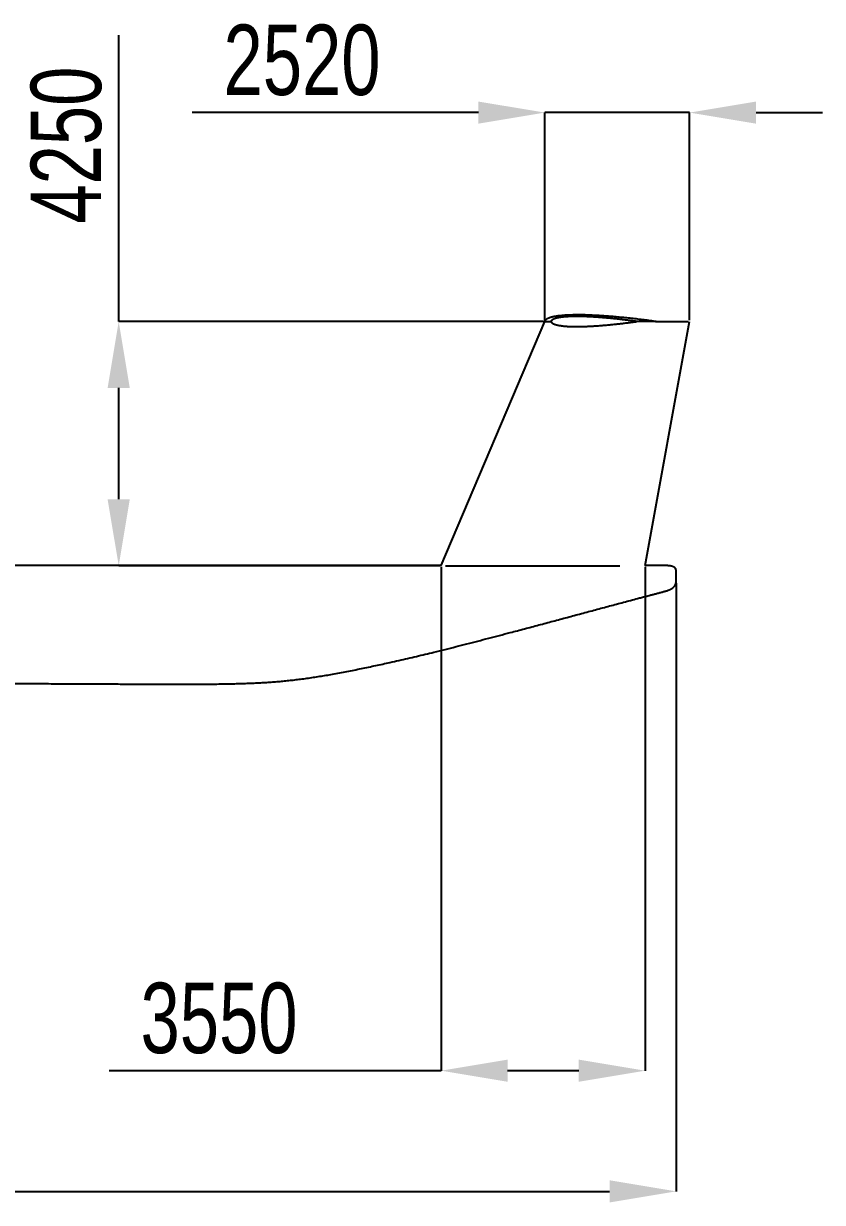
# Model space of a CAD drawing. Header units: millimetres. Extents: x 26 to 221, y 89 to 273.
# Drawn here: x 180.9 to 220.7, y 88.5 to 147.2 of the extents above; entities that cross this region are included whole.
import ezdxf

# ---------------------------------------------------------------- set-up
doc = ezdxf.new("R2010")
doc.units = ezdxf.units.MM
doc.header["$PDSIZE"] = -1
doc.styles.add('SLDTEXTSTYLE0', font='TXT', dxfattribs={"width": 0.75})
doc.dimstyles.new('SLDDIMSTYLE0', dxfattribs={"dimtxt": 3.5, "dimasz": 3.302, "dimexe": 0, "dimexo": 0.0625, "dimgap": 0.875, "dimtad": 1, "dimlfac": 350, "dimrnd": 1e-09, "dimzin": 12, "dimdsep": 46, "dimtxsty": 'SLDTEXTSTYLE0', "dimsah": 1, "dimcen": 0.09, "dimadec": 0, "dimazin": 3, "dimtfac": 1, "dimtmove": 0, "dimatfit": 0, "dimfxl": 1, "dimfrac": 2, "dimtolj": 1, "dimtzin": 12, "dimarcsym": 0})
doc.dimstyles.new('SLDDIMSTYLE1', dxfattribs={"dimtxt": 3.5, "dimasz": 3.302, "dimexe": 0, "dimexo": 0.0625, "dimgap": 0.875, "dimtad": 1, "dimlfac": 350, "dimrnd": 1e-09, "dimzin": 12, "dimdsep": 46, "dimtxsty": 'SLDTEXTSTYLE0', "dimsah": 1, "dimcen": 0.09, "dimadec": 0, "dimazin": 3, "dimtfac": 1, "dimtofl": 0, "dimtmove": 0, "dimatfit": 3, "dimfxl": 1, "dimfrac": 2, "dimtolj": 1, "dimtzin": 12, "dimarcsym": 0})

# ---------------------------------------------------------------- blocks, each defined once
blk = doc.blocks.new('_D_12')
at = {"color": 0, "linetype": 'Continuous', "lineweight": -2, "transparency": 16777216}
for p, q in [((185.663, 132.338), (185.663, 146.577)), ((206.791, 132.338), (185.663, 132.338)), ((185.663, 123.497), (185.663, 129.036)), ((201.635, 120.195), (185.663, 120.195))]:
    blk.add_line(p, q, dxfattribs=at)
at = {"color": 0, "linetype": 'Continuous', "transparency": 16777216}
for points in [[(185.112, 129.036), (186.213, 129.036), (185.663, 132.338)], [(185.112, 123.497), (186.213, 123.497), (185.663, 120.195)]]:
    blk.add_solid(points, dxfattribs=at)
at = {"layer": 'Defpoints', "color": 0, "linetype": 'Continuous', "transparency": 16777216}
for p in [(185.663, 132.338), (206.853, 132.338), (201.698, 120.195)]:
    blk.add_point(p, dxfattribs=at)
at = {"color": 0, "linetype": 'Continuous', "lineweight": 18, "transparency": 16777216, "insert": (181.288, 141.108), "char_height": 3.5, "attachment_point": 2, "rotation": 90, "style": 'SLDTEXTSTYLE0'}
blk.add_mtext('\\A1;4250', dxfattribs=at)
blk = doc.blocks.new('_D_13')
at = {"color": 0, "linetype": 'Continuous', "lineweight": -2, "transparency": 16777216}
for p, q in [((201.698, 120.132), (201.698, 95.083)), ((211.841, 120.132), (211.841, 95.083)), ((201.698, 95.083), (185.185, 95.083)), ((208.539, 95.083), (205, 95.083))]:
    blk.add_line(p, q, dxfattribs=at)
at = {"color": 0, "linetype": 'Continuous', "transparency": 16777216}
for points in [[(205, 95.634), (205, 94.533), (201.698, 95.083)], [(208.539, 95.634), (208.539, 94.533), (211.841, 95.083)]]:
    blk.add_solid(points, dxfattribs=at)
at = {"layer": 'Defpoints', "color": 0, "linetype": 'Continuous', "transparency": 16777216}
for p in [(201.698, 120.195), (211.841, 120.195), (211.841, 95.083)]:
    blk.add_point(p, dxfattribs=at)
at = {"color": 0, "linetype": 'Continuous', "lineweight": 18, "transparency": 16777216, "insert": (190.653, 99.458), "char_height": 3.5, "attachment_point": 2, "style": 'SLDTEXTSTYLE0'}
blk.add_mtext('\\A1;3550', dxfattribs=at)
blk = doc.blocks.new('_D_14')
at = {"color": 0, "linetype": 'Continuous', "lineweight": -2, "transparency": 16777216}
for p, q in [((203.551, 142.726), (189.312, 142.726)), ((206.853, 132.4), (206.853, 142.726)), ((214.053, 142.726), (206.853, 142.726)), ((214.053, 132.4), (214.053, 142.726)), ((217.355, 142.726), (220.657, 142.726))]:
    blk.add_line(p, q, dxfattribs=at)
at = {"color": 0, "linetype": 'Continuous', "transparency": 16777216}
for points in [[(203.551, 143.276), (203.551, 142.176), (206.853, 142.726)], [(217.355, 143.276), (217.355, 142.176), (214.053, 142.726)]]:
    blk.add_solid(points, dxfattribs=at)
at = {"layer": 'Defpoints', "color": 0, "linetype": 'Continuous', "transparency": 16777216}
for p in [(214.053, 142.726), (206.853, 132.338), (214.053, 132.338)]:
    blk.add_point(p, dxfattribs=at)
at = {"color": 0, "linetype": 'Continuous', "lineweight": 18, "transparency": 16777216, "insert": (194.78, 147.101), "char_height": 3.5, "attachment_point": 2, "style": 'SLDTEXTSTYLE0'}
blk.add_mtext('\\A1;2520', dxfattribs=at)
blk = doc.blocks.new('_D_15')
at = {"color": 0, "linetype": 'Continuous', "lineweight": -2, "transparency": 16777216}
for p, q in [((213.379, 119.324), (213.379, 89.083)), ((136.236, 115.513), (136.236, 89.083)), ((139.538, 89.083), (210.077, 89.083))]:
    blk.add_line(p, q, dxfattribs=at)
at = {"color": 0, "linetype": 'Continuous', "transparency": 16777216}
for points in [[(139.538, 89.634), (139.538, 88.533), (136.236, 89.083)], [(210.077, 89.634), (210.077, 88.533), (213.379, 89.083)]]:
    blk.add_solid(points, dxfattribs=at)
at = {"layer": 'Defpoints', "color": 0, "linetype": 'Continuous', "transparency": 16777216}
for p in [(213.379, 119.386), (136.236, 115.575), (213.379, 89.083)]:
    blk.add_point(p, dxfattribs=at)
at = {"color": 0, "linetype": 'Continuous', "lineweight": 18, "transparency": 16777216, "insert": (155.502, 93.458), "char_height": 3.5, "attachment_point": 2, "style": 'SLDTEXTSTYLE0'}
blk.add_mtext('\\A1;27000', dxfattribs=at)

msp = doc.modelspace()

# ---------------------------------------------------------------- linework, layer by layer
at = {"color": 7, "linetype": 'Continuous', "lineweight": 25}
for p, q in [((201.704093, 120.209515), (206.853163, 132.337572)), ((206.853163, 132.337572), (207.171234, 132.337572)), ((211.430377, 132.337572), (211.39251, 132.342891)), ((211.39251, 132.332253), (211.430377, 132.337572)), ((212.384591, 132.337572), (211.430377, 132.337572)), ((211.843364, 120.209515), (214.053163, 132.337572)), ((212.384591, 132.337572), (212.335413, 132.34448)), ((201.704093, 120.209515), (176.799673, 120.209515)), ((213.378877, 119.670825), (213.378877, 119.955587)), ((213.378877, 119.386063), (213.378877, 119.670825))]:
    msp.add_line(p, q, dxfattribs=at)
for points, knots in [([(212.335413, 132.34448), (212.23204, 132.358693), (212.025295, 132.387119), (211.714714, 132.426271), (211.403863, 132.463188), (211.092735, 132.497705), (210.783214, 132.529729), (210.475312, 132.559211), (210.169037, 132.586026), (209.862529, 132.610046), (209.599935, 132.627852), (209.381364, 132.640528), (209.206897, 132.649276), (209.03236, 132.656493), (208.857761, 132.662013), (208.683111, 132.665604), (208.508428, 132.667008), (208.333742, 132.665934), (208.1785, 132.662427), (208.042732, 132.657201), (207.926435, 132.651056), (207.81025, 132.643047), (207.694231, 132.6329), (207.578455, 132.62027), (207.478417, 132.606804), (207.394086, 132.593307), (207.325339, 132.580784), (207.256926, 132.566537), (207.188977, 132.550215), (207.130092, 132.533701), (207.080236, 132.517535), (207.039224, 132.5025), (206.998974, 132.485525), (206.966364, 132.469294), (206.941212, 132.45462), (206.922965, 132.442611), (206.905564, 132.429397), (206.891154, 132.416351), (206.879682, 132.403812), (206.870867, 132.392205), (206.864009, 132.380726), (206.85903, 132.369645), (206.855701, 132.359234), (206.853568, 132.348489), (206.853298, 132.341211), (206.853163, 132.337572)], [0, 0, 0, 0, 0.0560011023, 0.1120022312, 0.1680033801, 0.2240045386, 0.2800056952, 0.335006819, 0.3900079122, 0.445008958, 0.5000099244, 0.5312605714, 0.5625112, 0.5937618082, 0.6250123879, 0.6562629271, 0.6875134137, 0.7187638309, 0.750014136, 0.7708477921, 0.7916814052, 0.8125149605, 0.8333484325, 0.8541817747, 0.8750149036, 0.8875149825, 0.9000149884, 0.9125148756, 0.9250145641, 0.9375138706, 0.9453261543, 0.9531382406, 0.9609499477, 0.9687607927, 0.9726667247, 0.9765724674, 0.9804778431, 0.9843825284, 0.9869861078, 0.9895893042, 0.9921915796, 0.9941443593, 0.9960960693, 0.9980480581, 1, 1, 1, 1]), ([(211.39251, 132.342891), (211.389811, 132.343269), (211.383476, 132.344158), (211.373941, 132.34549), (211.364397, 132.346821), (211.355682, 132.348033), (211.346965, 132.34924), (211.337359, 132.350567), (211.325921, 132.352142), (211.31343, 132.353859), (211.300469, 132.355635), (211.287864, 132.357355), (211.248781, 132.362666), (211.19538, 132.369809), (211.128027, 132.378642), (211.072934, 132.385751), (211.003695, 132.394549), (210.919724, 132.405002), (210.821528, 132.416895), (210.726726, 132.428077), (210.635613, 132.438544), (210.547786, 132.448396), (210.459826, 132.458014), (210.371598, 132.467419), (210.283651, 132.476544), (210.181003, 132.486916), (210.063941, 132.498319), (209.931925, 132.510592), (209.798098, 132.522418), (209.668701, 132.533189), (209.544836, 132.542864), (209.459296, 132.54911), (209.405856, 132.55284), (209.383591, 132.554371), (209.361437, 132.55587), (209.339395, 132.557337), (209.317465, 132.558774), (209.295647, 132.560178), (209.27394, 132.561552), (209.219925, 132.564908), (209.13469, 132.569887), (209.01931, 132.575844), (208.926305, 132.579976), (208.854807, 132.582746), (208.803941, 132.584528), (208.75342, 132.586105), (208.701799, 132.58751), (208.640557, 132.588909), (208.570364, 132.590106), (208.491771, 132.590867), (208.413245, 132.591004), (208.334313, 132.590459), (208.255613, 132.589183), (208.182681, 132.587245), (208.116025, 132.584813), (208.055631, 132.582046), (207.995687, 132.5787), (207.935553, 132.574692), (207.879561, 132.570291), (207.828238, 132.565649), (207.781326, 132.560881), (207.734564, 132.555562), (207.687687, 132.5496), (207.643971, 132.543391), (207.603625, 132.537048), (207.56634, 132.530632), (207.529313, 132.523649), (207.498135, 132.517185), (207.473083, 132.511579), (207.453927, 132.507058), (207.434728, 132.502275), (207.41554, 132.497213), (207.396668, 132.491927), (207.375379, 132.485593), (207.352036, 132.478094), (207.326531, 132.469057), (207.301829, 132.459337), (207.27746, 132.448543), (207.256561, 132.43792), (207.239144, 132.427768), (207.225084, 132.418523), (207.211704, 132.408374), (207.200004, 132.397806), (207.190193, 132.386928), (207.182304, 132.375886), (207.176169, 132.363871), (207.172023, 132.350973), (207.171497, 132.342043), (207.171234, 132.337572)], [0, 0, 0, 0, 0.001899479, 0.004459014, 0.006710441, 0.008616559, 0.010591682, 0.012844665, 0.015375508, 0.018639597, 0.021633065, 0.024493375, 0.027507341, 0.049124629, 0.062046524, 0.074855449, 0.08784364, 0.11069551, 0.133835699, 0.156787952, 0.177232239, 0.197760592, 0.218388743, 0.23890731, 0.259605227, 0.280018549, 0.310818477, 0.341585287, 0.372432234, 0.404461625, 0.432088812, 0.459030819, 0.464242553, 0.469427883, 0.474586816, 0.479719357, 0.484825512, 0.489905288, 0.49495869, 0.499985725, 0.52762704, 0.554469483, 0.580514363, 0.592516467, 0.604341794, 0.615990513, 0.627747617, 0.640335516, 0.658688674, 0.676679951, 0.695117707, 0.713422583, 0.731697547, 0.749978815, 0.764274433, 0.778188179, 0.792117885, 0.806120604, 0.82019463, 0.831264503, 0.842039492, 0.853060279, 0.864067677, 0.874975992, 0.88383589, 0.89253384, 0.901345044, 0.910098262, 0.914726054, 0.91923837, 0.923816472, 0.928517007, 0.933069835, 0.937476068, 0.943998211, 0.950156793, 0.956333455, 0.9624963, 0.968727587, 0.972663226, 0.976542195, 0.980449593, 0.984357885, 0.987512371, 0.990644877, 0.993786197, 0.996888652, 1, 1, 1, 1]), ([(207.171234, 132.337572), (207.171499, 132.333086), (207.172027, 132.32414), (207.176184, 132.311239), (207.182323, 132.299226), (207.190208, 132.288202), (207.200015, 132.277327), (207.211705, 132.266769), (207.225093, 132.256614), (207.239154, 132.24737), (207.255256, 132.237984), (207.273392, 132.228631), (207.293777, 132.219286), (207.314222, 132.21085), (207.335043, 132.203018), (207.356232, 132.195689), (207.384793, 132.186579), (207.420874, 132.176293), (207.464374, 132.165417), (207.508251, 132.155719), (207.552312, 132.147038), (207.596465, 132.139243), (207.651404, 132.130536), (207.716916, 132.121574), (207.792931, 132.112879), (207.869282, 132.105621), (207.946029, 132.099629), (208.022597, 132.094799), (208.099586, 132.090967), (208.173287, 132.08819), (208.244214, 132.086248), (208.31154, 132.085008), (208.378904, 132.084322), (208.446218, 132.084148), (208.508393, 132.08443), (208.56575, 132.08503), (208.618672, 132.085846), (208.672053, 132.086924), (208.724356, 132.088221), (208.786889, 132.090034), (208.860476, 132.092552), (208.947055, 132.096048), (209.04556, 132.100605), (209.120531, 132.104562), (209.171305, 132.10744), (209.187384, 132.108366), (209.203527, 132.10931), (209.219731, 132.110272), (209.235998, 132.111252), (209.282562, 132.114099), (209.360296, 132.119105), (209.470061, 132.126758), (209.582519, 132.135166), (209.697057, 132.144283), (209.811575, 132.153918), (209.922903, 132.163768), (210.030695, 132.173712), (210.136024, 132.183812), (210.241574, 132.194298), (210.347134, 132.205145), (210.452946, 132.21637), (210.558504, 132.22792), (210.663823, 132.239797), (210.769105, 132.252017), (210.874309, 132.264595), (210.970297, 132.276401), (211.056761, 132.287312), (211.133895, 132.297248), (211.193786, 132.305139), (211.236435, 132.310838), (211.26183, 132.314256), (211.286941, 132.31766), (211.30897, 132.320671), (211.327987, 132.323286), (211.343314, 132.325398), (211.355905, 132.327141), (211.366078, 132.328557), (211.375172, 132.329826), (211.384125, 132.331077), (211.390018, 132.331904), (211.39251, 132.332253)], [0, 0, 0, 0, 0.003121136, 0.006225129, 0.009358889, 0.01249786, 0.015642076, 0.019550373, 0.023457775, 0.027344459, 0.03127239, 0.036443961, 0.041560427, 0.046898916, 0.051856324, 0.057063777, 0.06252468, 0.072750247, 0.083208292, 0.093774201, 0.104068303, 0.114507733, 0.125023735, 0.142837623, 0.160591065, 0.178349895, 0.19629247, 0.214245223, 0.231824016, 0.250020219, 0.265650761, 0.281279767, 0.296954422, 0.312607059, 0.32819876, 0.340290929, 0.352588176, 0.365090792, 0.377505983, 0.389054896, 0.408695457, 0.428827188, 0.449450819, 0.477428326, 0.481155686, 0.484897792, 0.488654648, 0.492426254, 0.496212616, 0.500013736, 0.524942139, 0.550506547, 0.57670764, 0.603546051, 0.630593124, 0.656810758, 0.681446581, 0.706044711, 0.73056371, 0.755378458, 0.780009215, 0.804730376, 0.82939309, 0.853883713, 0.878606137, 0.903244782, 0.921292875, 0.93935076, 0.95745271, 0.963398716, 0.969342391, 0.975312619, 0.981061756, 0.984839512, 0.988692795, 0.991845888, 0.993699365, 0.995852111, 0.998245954, 1, 1, 1, 1]), ([(212.358, 132.337572), (212.37216, 132.337572), (212.436134, 132.337572), (212.549228, 132.337572), (212.697807, 132.337572), (212.845865, 132.337572), (212.994523, 132.337572), (213.142862, 132.337572), (213.274335, 132.337572), (213.388964, 132.337572), (213.486753, 132.337572), (213.584739, 132.337572), (213.661261, 132.337572), (213.716725, 132.337572), (213.751083, 132.337572), (213.785405, 132.337572), (213.819295, 132.337572), (213.848343, 132.337572), (213.873242, 132.337572), (213.893628, 132.337572), (213.912875, 132.337572), (213.928364, 132.337572), (213.941365, 132.337572), (213.953418, 132.337572), (213.966271, 132.337572), (213.978379, 132.337572), (213.985911, 132.337572), (213.98915, 132.337572)], [0, 0, 0, 0, 0.025992359, 0.117429659, 0.207682597, 0.298896299, 0.389464877, 0.480910078, 0.571629513, 0.631270703, 0.691803857, 0.751584704, 0.811637436, 0.83270125, 0.853726159, 0.874916911, 0.895921919, 0.916157979, 0.928434628, 0.941799588, 0.953722075, 0.96390065, 0.970342104, 0.977682981, 0.986115742, 0.994031067, 1, 1, 1, 1]), ([(201.919386, 120.194715), (201.926664, 120.194715), (201.94979, 120.194715), (201.989982, 120.194715), (202.039369, 120.194715), (202.089239, 120.194715), (202.139711, 120.194715), (202.199157, 120.194715), (202.267729, 120.194715), (202.344639, 120.194715), (202.422533, 120.194715), (202.500317, 120.194715), (202.579404, 120.194715), (202.657786, 120.194715), (202.7372, 120.194715), (202.819114, 120.194715), (202.904971, 120.194715), (202.993634, 120.194715), (203.082617, 120.194715), (203.170917, 120.194715), (203.259525, 120.194715), (203.349106, 120.194715), (203.438814, 120.194715), (203.529673, 120.194715), (203.621644, 120.194715), (203.715721, 120.194715), (203.809617, 120.194715), (203.903289, 120.194715), (203.997514, 120.194715), (204.094249, 120.194715), (204.193031, 120.194715), (204.293371, 120.194715), (204.393459, 120.194715), (204.493435, 120.194715), (204.593699, 120.194715), (204.693816, 120.194715), (204.793151, 120.194715), (204.90022, 120.194715), (205.016611, 120.194715), (205.143405, 120.194715), (205.271713, 120.194715), (205.399427, 120.194715), (205.559606, 120.194715), (205.751906, 120.194715), (205.977299, 120.194715), (206.20249, 120.194715), (206.427843, 120.194715), (206.620813, 120.194715), (206.781607, 120.194715), (206.909632, 120.194715), (207.038146, 120.194715), (207.166054, 120.194715), (207.294011, 120.194715), (207.422249, 120.194715), (207.547015, 120.194715), (207.668255, 120.194715), (207.785707, 120.194715), (207.903044, 120.194715), (208.020367, 120.194715), (208.137874, 120.194715), (208.28645, 120.194715), (208.465606, 120.194715), (208.675121, 120.194715), (208.883981, 120.194715), (209.093657, 120.194715), (209.302941, 120.194715), (209.503173, 120.194715), (209.692224, 120.194715), (209.871741, 120.194715), (210.050491, 120.194715), (210.229649, 120.194715), (210.40495, 120.194715), (210.520783, 120.194715), (210.576929, 120.194715)], [0, 0, 0, 0, 0.0028305424, 0.0089946538, 0.0151415647, 0.0212318078, 0.0273174164, 0.0335138488, 0.0426996122, 0.051885312, 0.0608735198, 0.0702566874, 0.0792808236, 0.0886279581, 0.0976821644, 0.1069991559, 0.117159739, 0.1275316839, 0.1377736212, 0.1480027014, 0.1581020699, 0.1684208771, 0.1789598931, 0.1890803973, 0.1997771532, 0.2106828284, 0.2215145821, 0.2321365126, 0.2429540197, 0.2539675016, 0.26544637, 0.2769626807, 0.2885071309, 0.2998955324, 0.3113703988, 0.3230123859, 0.3343491453, 0.3455548152, 0.3598589867, 0.3744052772, 0.3891940371, 0.404022682, 0.4183693641, 0.4443405118, 0.4702393847, 0.496001086, 0.521924787, 0.5479022149, 0.56252396, 0.5773689076, 0.5920549313, 0.6068534587, 0.6214965655, 0.6362077877, 0.6511105762, 0.6645632292, 0.678064437, 0.6916658681, 0.7050851374, 0.7185878155, 0.7322594298, 0.7564198306, 0.7805016245, 0.8046852215, 0.8286390108, 0.8530239998, 0.8770919023, 0.8979343181, 0.9184677082, 0.9392516712, 0.9598445206, 0.9805361215, 1, 1, 1, 1]), ([(213.378877, 119.955587), (213.378784, 119.960914), (213.378613, 119.970643), (213.377326, 119.983884), (213.375724, 119.994545), (213.373962, 120.00332), (213.371171, 120.014705), (213.366479, 120.029185), (213.358672, 120.046466), (213.348914, 120.062816), (213.337166, 120.078219), (213.323397, 120.09267), (213.307577, 120.106166), (213.28973, 120.118677), (213.270002, 120.130135), (213.248588, 120.140517), (213.222403, 120.151179), (213.190948, 120.161578), (213.1539, 120.171279), (213.114489, 120.179461), (213.072914, 120.186291), (213.029365, 120.191923), (212.984028, 120.196502), (212.930925, 120.20064), (212.869864, 120.204036), (212.800751, 120.206553), (212.729737, 120.208138), (212.646557, 120.209156), (212.551468, 120.209538), (212.445324, 120.209508), (212.339383, 120.209516), (212.234245, 120.209514), (212.087497, 120.209515), (211.95728, 120.209515), (211.861879, 120.209515), (211.843364, 120.209515)], [0, 0, 0, 0, 0.009661873, 0.017645088, 0.024112728, 0.029212765, 0.033875325, 0.045374885, 0.056767852, 0.068204252, 0.079841578, 0.091837903, 0.10434543, 0.117505547, 0.131323069, 0.145689133, 0.160644262, 0.182582999, 0.20573671, 0.230084227, 0.255577885, 0.282152651, 0.309732511, 0.338234918, 0.378773514, 0.420667364, 0.463692414, 0.507631448, 0.571577344, 0.636195403, 0.700190367, 0.763768497, 0.826929792, 0.966411176, 1, 1, 1, 1]), ([(178.347448, 114.347763), (178.533469, 114.3469), (178.909551, 114.345156), (179.458824, 114.342558), (179.994284, 114.339996), (180.510905, 114.337501), (181.02457, 114.335001), (181.535279, 114.332502), (182.043033, 114.330008), (182.547831, 114.327524), (183.049674, 114.325055), (183.548561, 114.322605), (184.044492, 114.320178), (184.537468, 114.317778), (185.027488, 114.315409), (185.505358, 114.313118), (185.971187, 114.310909), (186.425084, 114.308779), (186.876353, 114.306698), (187.324996, 114.304837), (187.77994, 114.303321), (188.241076, 114.302339), (188.708296, 114.3021), (189.172561, 114.302793), (189.633871, 114.30457), (190.092225, 114.307605), (190.515391, 114.311662), (190.903745, 114.316909), (191.257666, 114.323345), (191.609767, 114.331778), (191.960046, 114.342574), (192.308505, 114.356085), (192.638749, 114.371866), (192.951029, 114.389708), (193.245713, 114.409309), (193.539524, 114.431834), (193.83257, 114.457494), (194.124845, 114.486502), (194.416335, 114.519022), (194.716722, 114.556002), (195.025935, 114.5976), (195.343897, 114.643916), (195.660925, 114.693368), (195.977019, 114.745682), (196.307945, 114.803333), (196.653566, 114.866486), (197.013748, 114.935205), (197.372696, 115.00621), (197.73041, 115.079125), (198.086903, 115.153554), (198.442182, 115.229237), (198.796229, 115.306135), (199.179154, 115.39083), (199.590678, 115.483629), (200.030521, 115.584818), (200.468417, 115.687446), (200.904366, 115.79139), (201.377987, 115.906125), (201.888815, 116.031954), (202.436384, 116.169116), (202.980786, 116.307484), (203.522133, 116.446805), (204.061133, 116.586988), (204.598578, 116.727981), (205.193302, 116.885078), (205.845153, 117.058278), (206.553939, 117.247389), (207.261344, 117.436762), (207.967368, 117.6262), (208.671905, 117.815496), (209.374414, 118.004311), (210.074271, 118.19233), (210.771014, 118.37896), (211.266969, 118.511028), (211.563912, 118.58971), (211.663832, 118.616152), (211.766613, 118.643313), (211.872399, 118.671227), (211.981191, 118.699886), (212.080383, 118.725972), (212.169428, 118.749353), (212.247775, 118.769899), (212.327486, 118.790768), (212.408553, 118.811987), (212.490468, 118.833296), (212.572063, 118.854867), (212.649322, 118.87584), (212.72175, 118.895814), (212.789269, 118.914618), (212.854688, 118.932959), (212.917695, 118.951777), (212.973803, 118.970813), (213.023143, 118.989629), (213.065807, 119.007495), (213.105836, 119.025738), (213.143083, 119.04452), (213.176949, 119.063982), (213.207569, 119.084409), (213.235062, 119.10602), (213.25994, 119.129299), (213.282351, 119.153864), (213.302333, 119.179357), (213.31992, 119.20542), (213.335149, 119.231717), (213.348054, 119.257933), (213.35748, 119.280866), (213.364496, 119.301176), (213.369895, 119.319677), (213.374551, 119.340306), (213.378085, 119.362663), (213.378609, 119.378159), (213.378877, 119.386063)], [0, 0, 0, 0, 0.0155920704, 0.0315227504, 0.0460395442, 0.0604737613, 0.0748254009, 0.0890944624, 0.1032809451, 0.1173848485, 0.1314061718, 0.1453449146, 0.1592010761, 0.1729746559, 0.1866656535, 0.2002740683, 0.21302922, 0.2257109565, 0.238319273, 0.2508541528, 0.2633155836, 0.2764519902, 0.289505791, 0.3024770273, 0.315365768, 0.3281721144, 0.3408962125, 0.3508362387, 0.3607260183, 0.3705660153, 0.3803568699, 0.3900994254, 0.3997947517, 0.4080684431, 0.416316423, 0.4245487972, 0.4327669421, 0.4409723853, 0.449166551, 0.4573500315, 0.4663398174, 0.4753170916, 0.4842817233, 0.4932333718, 0.5021715104, 0.5124367747, 0.5226819544, 0.5329055531, 0.5431059015, 0.5532812092, 0.5634302773, 0.5735528052, 0.5836485443, 0.5963019153, 0.6089119899, 0.621478197, 0.6339999433, 0.6464766167, 0.6623243293, 0.6780962533, 0.6937906591, 0.7094057583, 0.7249494402, 0.740471445, 0.7559776458, 0.7765078307, 0.797004096, 0.8174649147, 0.8378889469, 0.8582748595, 0.8786122138, 0.8988615389, 0.9190155764, 0.9390706182, 0.9418800641, 0.9447637277, 0.9477339638, 0.9507907362, 0.9539340056, 0.95716373, 0.9593875467, 0.961650541, 0.9639526975, 0.9662940004, 0.9686743168, 0.9710471066, 0.9733680684, 0.975384336, 0.9773445233, 0.9792427567, 0.981079023, 0.9828554651, 0.9842074478, 0.9855043669, 0.9867317534, 0.9878939728, 0.988999519, 0.9900035679, 0.9909765782, 0.9919272392, 0.9928559809, 0.9937610056, 0.9946397631, 0.9954892254, 0.9963061223, 0.9970871442, 0.9975657046, 0.9981067247, 0.9987015366, 0.9993376469, 1, 1, 1, 1])]:
    msp.add_open_spline(points, degree=3, knots=knots, dxfattribs=at)

# ---------------------------------------------------------------- dimensions: what is measured, and where the dimension line sits
at = {"color": 7, "linetype": 'Continuous', "lineweight": 18}
for base, p1, p2, dimstyle, picture, middle in [((214.053163, 142.725976), (206.853163, 132.337572), (214.053163, 132.337572), 'SLDDIMSTYLE0', '_D_14', (194.780413, 142.725976)), ((211.840667, 95.083208), (201.69781, 120.194715), (211.840667, 120.194715), 'SLDDIMSTYLE1', '_D_13', (190.653323, 95.083208)), ((213.378877, 89.083208), (136.23602, 115.575474), (213.378877, 119.386063), 'SLDDIMSTYLE1', '_D_15', (155.501882, 89.083208))]:
    dim = msp.add_linear_dim(base=base, p1=p1, p2=p2, dimstyle=dimstyle, dxfattribs=at)
    dim.commit()
    dim.dimension.update_dxf_attribs({"geometry": picture, "text_midpoint": middle, "dimtype": 160})
dim = msp.add_linear_dim(base=(185.662805, 132.337572), p1=(201.69781, 120.194715), p2=(206.853163, 132.337572), angle=90, dimstyle='SLDDIMSTYLE1', dxfattribs=at)
dim.commit()
dim.dimension.update_dxf_attribs({"geometry": '_D_12', "text_midpoint": (185.662805, 141.108322), "dimtype": 160})

doc.saveas('drawing.dxf')
